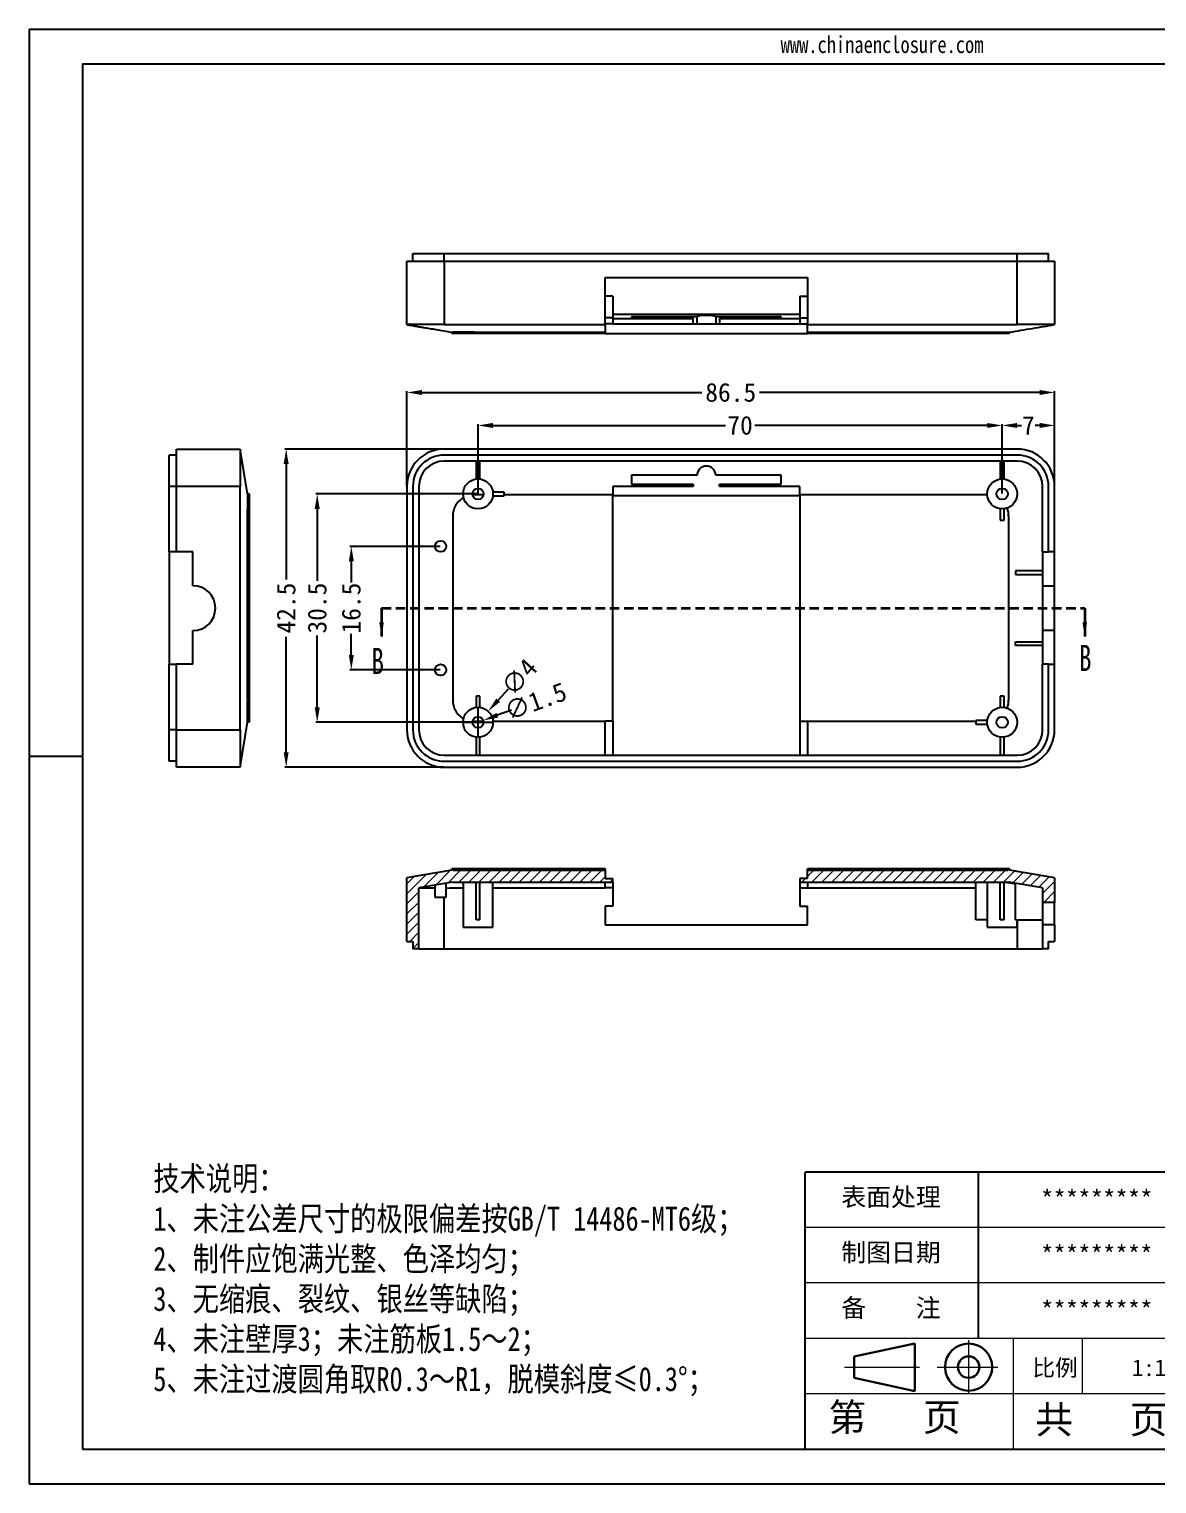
# Model space of a CAD drawing. Header units: millimetres. Extents: x -1995 to -1200, y 2406 to 2601.
# Drawn here: x -1688.6 to -1537.9, y 2406.4 to 2600.7 of the extents above; entities that cross this region are included whole.
import ezdxf

# ---------------------------------------------------------------- set-up
doc = ezdxf.new("R2010")
doc.units = ezdxf.units.MM
doc.linetypes.add('CENTER2', pattern=[28.575, 19.05, -3.175, 3.175, -3.175])
doc.linetypes.add('HIDDEN', pattern=[1.905, 1.27, -0.635])
doc.layers.add('文字', color=81, linetype='Continuous')
for name, color, linetype, lineweight in [('粗实线', 7, 'Continuous', 30), ('细实线', 3, 'Continuous', 18), ('细点划线', 2, 'CENTER2', 9)]:
    doc.layers.add(name, color=color, linetype=linetype, lineweight=lineweight)
doc.styles.add('SLDTEXTSTYLE5', font='TXT', dxfattribs={"width": 0.7})
doc.styles.add('宋体', font='', dxfattribs={"width": 0.8, "height": 3.5})
doc.styles.get('宋体').set_extended_font_data('SimSun')
doc.dimstyles.new('2.5', dxfattribs={"dimtxt": 2.5, "dimasz": 2, "dimexe": 0.18, "dimexo": 0.0625, "dimgap": 0.09, "dimtad": 0, "dimdsep": 46, "dimtxsty": 'Standard', "dimcen": 2, "dimclrd": 3, "dimclre": 3, "dimclrt": 256, "dimadec": 0, "dimazin": 2, "dimtfac": 1, "dimtofl": 0, "dimtmove": 0, "dimatfit": 3, "dimfxl": 0, "dimtolj": 1, "dimtzin": 0, "dimarcsym": 0})

# ---------------------------------------------------------------- blocks, each defined once
blk = doc.blocks.new('*D168')
at = {"color": 3, "lineweight": -2, "transparency": 16777216}
for p, q in [((-1633.67, 2531.59), (-1645.71, 2531.59)), ((-1645.53, 2529.59), (-1645.53, 2526.76)), ((-1645.53, 2517.09), (-1645.53, 2519.91)), ((-1633.67, 2515.09), (-1645.71, 2515.09))]:
    blk.add_line(p, q, dxfattribs=at)
at = {"color": 3, "transparency": 16777216}
for points in [[(-1645.86, 2529.59), (-1645.19, 2529.59), (-1645.53, 2531.59)], [(-1645.86, 2517.09), (-1645.19, 2517.09), (-1645.53, 2515.09)]]:
    blk.add_solid(points, dxfattribs=at)
at = {"layer": 'Defpoints', "color": 0, "transparency": 16777216}
for p in [(-1645.53, 2531.59), (-1633.61, 2531.59), (-1633.61, 2515.09)]:
    blk.add_point(p, dxfattribs=at)
at = {"transparency": 16777216, "insert": (-1645.53, 2523.34), "char_height": 2.5, "attachment_point": 5, "rotation": 90}
blk.add_mtext('\\A1;16.5', dxfattribs=at)
blk = doc.blocks.new('*D169')
at = {"color": 3, "lineweight": -2, "transparency": 16777216}
for p, q in [((-1628.67, 2538.59), (-1650.26, 2538.59)), ((-1650.08, 2536.59), (-1650.08, 2526.97)), ((-1650.08, 2510.09), (-1650.08, 2519.7)), ((-1628.67, 2508.09), (-1650.26, 2508.09))]:
    blk.add_line(p, q, dxfattribs=at)
at = {"color": 3, "transparency": 16777216}
for points in [[(-1650.42, 2536.59), (-1649.75, 2536.59), (-1650.08, 2538.59)], [(-1650.42, 2510.09), (-1649.75, 2510.09), (-1650.08, 2508.09)]]:
    blk.add_solid(points, dxfattribs=at)
at = {"layer": 'Defpoints', "color": 0, "transparency": 16777216}
for p in [(-1628.61, 2538.59), (-1650.08, 2508.09), (-1628.61, 2508.09)]:
    blk.add_point(p, dxfattribs=at)
at = {"transparency": 16777216, "insert": (-1650.08, 2523.34), "char_height": 2.5, "attachment_point": 5, "rotation": 90}
blk.add_mtext('\\A1;30.5', dxfattribs=at)
blk = doc.blocks.new('*D170')
at = {"color": 3, "lineweight": -2, "transparency": 16777216}
for p, q in [((-1633.17, 2544.59), (-1654.41, 2544.59)), ((-1654.23, 2542.59), (-1654.23, 2527.18)), ((-1654.23, 2504.09), (-1654.23, 2519.5)), ((-1633.17, 2502.09), (-1654.41, 2502.09))]:
    blk.add_line(p, q, dxfattribs=at)
at = {"color": 3, "transparency": 16777216}
for points in [[(-1654.56, 2542.59), (-1653.9, 2542.59), (-1654.23, 2544.59)], [(-1654.56, 2504.09), (-1653.9, 2504.09), (-1654.23, 2502.09)]]:
    blk.add_solid(points, dxfattribs=at)
at = {"layer": 'Defpoints', "color": 0, "transparency": 16777216}
for p in [(-1633.11, 2544.59), (-1654.23, 2502.09), (-1633.11, 2502.09)]:
    blk.add_point(p, dxfattribs=at)
at = {"transparency": 16777216, "insert": (-1654.23, 2523.34), "char_height": 2.5, "attachment_point": 5, "rotation": 90}
blk.add_mtext('\\A1;42.5', dxfattribs=at)
blk = doc.blocks.new('*D171')
at = {"color": 3, "lineweight": -2, "transparency": 16777216}
for p, q in [((-1628.61, 2538.65), (-1628.61, 2547.92)), ((-1626.61, 2547.74), (-1595.57, 2547.74)), ((-1560.61, 2547.74), (-1591.64, 2547.74)), ((-1558.61, 2538.65), (-1558.61, 2547.92))]:
    blk.add_line(p, q, dxfattribs=at)
at = {"color": 3, "transparency": 16777216}
for points in [[(-1626.61, 2548.07), (-1626.61, 2547.4), (-1628.61, 2547.74)], [(-1560.61, 2548.07), (-1560.61, 2547.4), (-1558.61, 2547.74)]]:
    blk.add_solid(points, dxfattribs=at)
at = {"layer": 'Defpoints', "color": 0, "transparency": 16777216}
for p in [(-1558.61, 2547.74), (-1628.61, 2538.59), (-1558.61, 2538.59)]:
    blk.add_point(p, dxfattribs=at)
at = {"transparency": 16777216, "insert": (-1593.61, 2547.74), "char_height": 2.5, "attachment_point": 5}
blk.add_mtext('\\A1;70', dxfattribs=at)
blk = doc.blocks.new('*D172')
at = {"color": 3, "lineweight": -2, "transparency": 16777216}
for p, q in [((-1558.61, 2538.65), (-1558.61, 2547.92)), ((-1556.61, 2547.74), (-1556.03, 2547.74)), ((-1553.61, 2547.74), (-1554.19, 2547.74)), ((-1551.61, 2539.65), (-1551.61, 2547.92))]:
    blk.add_line(p, q, dxfattribs=at)
at = {"color": 3, "transparency": 16777216}
for points in [[(-1556.61, 2548.07), (-1556.61, 2547.4), (-1558.61, 2547.74)], [(-1553.61, 2548.07), (-1553.61, 2547.4), (-1551.61, 2547.74)]]:
    blk.add_solid(points, dxfattribs=at)
at = {"layer": 'Defpoints', "color": 0, "transparency": 16777216}
for p in [(-1551.61, 2547.74), (-1558.61, 2538.59), (-1551.61, 2539.59)]:
    blk.add_point(p, dxfattribs=at)
at = {"transparency": 16777216, "insert": (-1555.11, 2547.74), "char_height": 2.5, "attachment_point": 5}
blk.add_mtext('\\A1;7', dxfattribs=at)
blk = doc.blocks.new('*D173')
at = {"color": 3, "lineweight": -2, "transparency": 16777216}
for p, q in [((-1638.11, 2539.65), (-1638.11, 2552.32)), ((-1636.11, 2552.14), (-1598.7, 2552.14)), ((-1553.61, 2552.14), (-1591.02, 2552.14)), ((-1551.61, 2539.65), (-1551.61, 2552.32))]:
    blk.add_line(p, q, dxfattribs=at)
at = {"color": 3, "transparency": 16777216}
for points in [[(-1636.11, 2552.47), (-1636.11, 2551.81), (-1638.11, 2552.14)], [(-1553.61, 2552.47), (-1553.61, 2551.81), (-1551.61, 2552.14)]]:
    blk.add_solid(points, dxfattribs=at)
at = {"layer": 'Defpoints', "color": 0, "transparency": 16777216}
for p in [(-1551.61, 2552.14), (-1638.11, 2539.59), (-1551.61, 2539.59)]:
    blk.add_point(p, dxfattribs=at)
at = {"transparency": 16777216, "insert": (-1594.86, 2552.14), "char_height": 2.5, "attachment_point": 5}
blk.add_mtext('\\A1;86.5', dxfattribs=at)
blk = doc.blocks.new('*D177')
at = {"color": 3, "lineweight": -2, "transparency": 16777216}
for p, q in [((-1624.57, 2512.52), (-1625.92, 2511.04)), ((-1628.61, 2506.09), (-1628.61, 2510.09)), ((-1630.61, 2508.09), (-1626.61, 2508.09))]:
    blk.add_line(p, q, dxfattribs=at)
at = {"color": 3, "transparency": 16777216}
blk.add_solid([(-1626.16, 2511.27), (-1625.67, 2510.82), (-1627.26, 2509.56)], dxfattribs=at)
at = {"layer": 'Defpoints', "color": 0, "transparency": 16777216}
for p in [(-1627.26, 2509.56), (-1629.96, 2506.61)]:
    blk.add_point(p, dxfattribs=at)
at = {"transparency": 16777216, "insert": (-1623.11, 2514.13), "char_height": 2.5, "attachment_point": 5, "rotation": 47.6818}
blk.add_mtext('\\A1;∅4', dxfattribs=at)
blk = doc.blocks.new('*D178')
at = {"color": 3, "lineweight": -2, "transparency": 16777216}
for p, q in [((-1628.61, 2506.09), (-1628.61, 2510.09)), ((-1624.15, 2509.71), (-1626.03, 2509.03)), ((-1630.61, 2508.09), (-1626.61, 2508.09))]:
    blk.add_line(p, q, dxfattribs=at)
at = {"color": 3, "transparency": 16777216}
blk.add_solid([(-1626.14, 2509.34), (-1625.91, 2508.71), (-1627.91, 2508.34)], dxfattribs=at)
at = {"layer": 'Defpoints', "color": 0, "transparency": 16777216}
for p in [(-1629.31, 2507.83), (-1627.91, 2508.34)]:
    blk.add_point(p, dxfattribs=at)
at = {"transparency": 16777216, "insert": (-1620.93, 2510.88), "char_height": 2.5, "attachment_point": 5, "rotation": 20.0094}
blk.add_mtext('\\A1;∅1.5', dxfattribs=at)

msp = doc.modelspace()

# ---------------------------------------------------------------- hatches: boundary and pattern name
at = {"linetype": 'Continuous', "lineweight": 18}
h = msp.add_hatch(dxfattribs=at)
h.set_pattern_fill('ANSI31', color=4, scale=0.3, angle=3e-322, style=0)
edge = h.paths.add_edge_path(flags=0)
edge.add_line((-1638.11, 2487.317), (-1638.11, 2478.817))
edge.add_line((-1638.11, 2478.817), (-1637.31, 2478.817))
edge.add_line((-1637.31, 2478.817), (-1637.31, 2477.817))
edge.add_line((-1637.31, 2477.817), (-1636.51, 2477.817))
edge.add_line((-1636.51, 2477.817), (-1636.51, 2485.962))
edge.add_spline(control_points=[(-1636.51, 2485.962), (-1635.685, 2486.099), (-1634.86, 2486.237), (-1634.035, 2486.374), (-1633.349, 2486.488), (-1632.663, 2486.603), (-1631.977, 2486.717)], knot_values=[0.0002858, 0.0002858, 0.0002858, 0.0002858, 0.0027943, 0.0027943, 0.0027943, 0.0048807, 0.0048807, 0.0048807, 0.0048807], weights=[1, 1, 1, 1, 1, 1, 1], degree=3, periodic=0)
edge.add_line((-1631.977, 2486.717), (-1610.61, 2486.717))
edge.add_line((-1610.61, 2486.717), (-1610.61, 2487.217))
edge.add_line((-1610.61, 2487.217), (-1611.61, 2487.217))
edge.add_line((-1611.61, 2487.217), (-1611.61, 2488.317))
edge.add_line((-1611.61, 2488.317), (-1631.91, 2488.317))
edge.add_line((-1631.91, 2488.317), (-1631.91, 2488.517))
edge.add_line((-1631.91, 2488.517), (-1632.11, 2488.517))
edge.add_line((-1632.11, 2488.517), (-1632.11, 2488.317))
edge.add_line((-1632.11, 2488.317), (-1638.11, 2487.317))
h = msp.add_hatch(dxfattribs=at)
h.set_pattern_fill('ANSI31', color=4, scale=0.3, angle=3e-322, style=0)
edge = h.paths.add_edge_path(flags=0)
edge.add_line((-1551.61, 2484.017), (-1551.61, 2487.317))
edge.add_line((-1551.61, 2487.317), (-1557.61, 2488.317))
edge.add_line((-1557.61, 2488.317), (-1557.61, 2488.517))
edge.add_line((-1557.61, 2488.517), (-1557.81, 2488.517))
edge.add_line((-1557.81, 2488.517), (-1557.81, 2488.317))
edge.add_line((-1557.81, 2488.317), (-1584.61, 2488.317))
edge.add_line((-1584.61, 2488.317), (-1584.61, 2487.217))
edge.add_line((-1584.61, 2487.217), (-1585.61, 2487.217))
edge.add_line((-1585.61, 2487.217), (-1585.61, 2486.717))
edge.add_line((-1585.61, 2486.717), (-1557.742, 2486.717))
edge.add_spline(control_points=[(-1557.742, 2486.717), (-1556.85, 2486.568), (-1555.957, 2486.42), (-1555.065, 2486.271), (-1554.446, 2486.168), (-1553.828, 2486.065), (-1553.21, 2485.962)], knot_values=[0.0000695, 0.0000695, 0.0000695, 0.0000695, 0.0027838, 0.0027838, 0.0027838, 0.0046645, 0.0046645, 0.0046645, 0.0046645], weights=[1, 1, 1, 1, 1, 1, 1], degree=3, periodic=0)
edge.add_line((-1553.21, 2485.962), (-1553.21, 2484.017))
edge.add_line((-1553.21, 2484.017), (-1551.61, 2484.017))

# ---------------------------------------------------------------- linework, layer by layer
for p, q in [((-1688.56, 2600.679), (-1413.732, 2600.679)), ((-1688.56, 2600.679), (-1688.56, 2406.357)), ((-1681.448, 2596.052), (-1418.359, 2596.052)), ((-1681.448, 2596.052), (-1681.448, 2410.983)), ((-1681.448, 2503.518), (-1688.56, 2503.518)), ((-1688.56, 2496.321), (-1688.56, 2406.357)), ((-1529.4, 2447.997), (-1584.921, 2447.997)), ((-1584.921, 2410.983), (-1584.921, 2447.997)), ((-1561.787, 2425.789), (-1561.787, 2447.997)), ((-1681.448, 2410.983), (-1418.359, 2410.983)), ((-1688.56, 2406.357), (-1413.732, 2406.357)), ((-1688.56, 2406.357), (-1561.325, 2406.357))]:
    msp.add_line(p, q)
at = {"color": 7, "linetype": 'Continuous', "lineweight": 25}
for p, q in [((-1638.11, 2561.2), (-1638.11, 2569.7)), ((-1638.11, 2569.7), (-1633.11, 2569.7)), ((-1637.31, 2569.7), (-1637.31, 2570.7)), ((-1637.31, 2570.7), (-1633.11, 2570.7)), ((-1633.11, 2569.7), (-1633.11, 2570.7)), ((-1633.11, 2570.7), (-1556.61, 2570.7)), ((-1633.11, 2569.7), (-1633.11, 2561.2)), ((-1633.11, 2569.7), (-1556.61, 2569.7)), ((-1556.61, 2569.7), (-1556.61, 2570.7)), ((-1556.61, 2570.7), (-1552.41, 2570.7)), ((-1556.61, 2561.2), (-1556.61, 2569.7)), ((-1556.61, 2569.7), (-1551.61, 2569.7)), ((-1552.41, 2569.7), (-1552.41, 2570.7)), ((-1551.61, 2569.7), (-1551.61, 2561.2)), ((-1611.61, 2567.5), (-1584.61, 2567.5)), ((-1611.61, 2561.2), (-1611.61, 2567.5)), ((-1584.61, 2567.5), (-1584.61, 2561.2)), ((-1610.61, 2565), (-1611.61, 2565)), ((-1610.61, 2565), (-1610.61, 2562.132)), ((-1585.61, 2565), (-1585.61, 2562.132)), ((-1585.61, 2565), (-1584.61, 2565)), ((-1633.11, 2561.2), (-1611.61, 2561.2)), ((-1610.61, 2562.132), (-1611.61, 2562.132)), ((-1610.61, 2561.3), (-1611.61, 2561.3)), ((-1611.61, 2561.2), (-1611.61, 2560.2)), ((-1585.61, 2562.555), (-1610.61, 2562.555)), ((-1610.61, 2562.132), (-1610.61, 2561.3)), ((-1599.86, 2561.989), (-1610.61, 2561.989)), ((-1610.61, 2561.3), (-1585.61, 2561.3)), ((-1608.11, 2562.239), (-1608.11, 2562.039)), ((-1608.11, 2562.039), (-1599.86, 2562.039)), ((-1599.86, 2562.039), (-1599.86, 2561.989)), ((-1599.86, 2561.3), (-1599.86, 2561.989)), ((-1599.36, 2561.3), (-1599.36, 2562.239)), ((-1588.11, 2562.239), (-1596.86, 2562.239)), ((-1596.86, 2562.239), (-1596.86, 2561.3)), ((-1596.36, 2561.989), (-1596.36, 2562.039)), ((-1585.61, 2561.989), (-1596.36, 2561.989)), ((-1596.36, 2561.989), (-1596.36, 2561.3)), ((-1588.11, 2562.039), (-1588.11, 2562.239)), ((-1585.61, 2562.132), (-1584.61, 2562.132)), ((-1585.61, 2562.132), (-1585.61, 2561.3)), ((-1585.61, 2561.3), (-1584.61, 2561.3)), ((-1584.61, 2561.2), (-1556.61, 2561.2)), ((-1584.61, 2560.2), (-1584.61, 2561.2)), ((-1632.11, 2560.2), (-1632.104, 2560.2)), ((-1632.11, 2560), (-1632.11, 2560.2)), ((-1629.11, 2560), (-1632.11, 2560)), ((-1632.104, 2560.2), (-1631.954, 2560.2)), ((-1629.11, 2560.2), (-1611.61, 2560.2)), ((-1629.11, 2560), (-1629.11, 2560.2)), ((-1611.61, 2560), (-1629.11, 2560)), ((-1611.61, 2560), (-1611.61, 2560.198)), ((-1611.61, 2560), (-1584.61, 2560)), ((-1584.61, 2560.2), (-1560.61, 2560.2)), ((-1584.61, 2560.198), (-1584.61, 2560)), ((-1560.61, 2560), (-1584.61, 2560)), ((-1560.61, 2560.2), (-1557.765, 2560.2)), ((-1560.61, 2560), (-1560.61, 2560.2)), ((-1557.61, 2560), (-1560.61, 2560)), ((-1557.765, 2560.2), (-1557.615, 2560.2)), ((-1557.61, 2560), (-1557.61, 2560.2)), ((-1668.875, 2543.786), (-1669.875, 2543.786)), ((-1669.875, 2539.586), (-1669.875, 2543.786)), ((-1668.875, 2539.586), (-1668.875, 2544.586)), ((-1668.875, 2544.586), (-1660.375, 2544.586)), ((-1659.375, 2538.586), (-1660.375, 2544.586)), ((-1556.61, 2544.586), (-1633.11, 2544.586)), ((-1556.61, 2543.786), (-1633.11, 2543.786)), ((-1556.61, 2542.986), (-1633.11, 2542.986)), ((-1628.86, 2542.986), (-1628.86, 2540.57)), ((-1628.36, 2540.57), (-1628.36, 2542.986)), ((-1558.86, 2542.986), (-1558.86, 2540.57)), ((-1558.36, 2540.57), (-1558.36, 2542.986)), ((-1599.36, 2541.086), (-1608.11, 2541.086)), ((-1608.11, 2541.086), (-1608.11, 2539.886)), ((-1608.11, 2539.886), (-1599.86, 2539.886)), ((-1599.86, 2539.886), (-1599.86, 2539.586)), ((-1588.11, 2541.086), (-1596.86, 2541.086)), ((-1596.36, 2539.586), (-1596.36, 2539.886)), ((-1596.36, 2539.886), (-1588.11, 2539.886)), ((-1588.11, 2539.886), (-1588.11, 2541.086)), ((-1668.875, 2539.586), (-1669.875, 2539.586)), ((-1669.875, 2530.836), (-1669.875, 2539.586)), ((-1668.875, 2530.836), (-1668.875, 2539.586)), ((-1660.375, 2539.586), (-1668.875, 2539.586)), ((-1660.375, 2507.086), (-1660.375, 2539.586)), ((-1659.175, 2538.586), (-1659.375, 2538.586)), ((-1659.175, 2538.586), (-1659.175, 2535.586)), ((-1638.11, 2539.586), (-1638.11, 2507.086)), ((-1637.31, 2539.586), (-1637.31, 2507.086)), ((-1636.51, 2539.586), (-1636.51, 2507.086)), ((-1627.872, 2538.454), (-1629.11, 2538.454)), ((-1625.11, 2538.836), (-1626.625, 2538.836)), ((-1626.625, 2538.336), (-1625.11, 2538.336)), ((-1625.11, 2538.336), (-1625.11, 2538.836)), ((-1610.61, 2538.454), (-1625.11, 2538.454)), ((-1599.86, 2539.586), (-1610.61, 2539.586)), ((-1610.61, 2539.586), (-1610.61, 2538.454)), ((-1610.61, 2508.219), (-1610.61, 2538.454)), ((-1610.61, 2538.386), (-1585.61, 2538.386)), ((-1585.61, 2539.586), (-1596.36, 2539.586)), ((-1585.61, 2538.454), (-1585.61, 2539.586)), ((-1585.61, 2538.454), (-1585.61, 2508.219)), ((-1560.605, 2538.454), (-1560.61, 2538.454)), ((-1553.21, 2530.836), (-1553.21, 2539.586)), ((-1552.41, 2530.836), (-1552.41, 2539.586)), ((-1551.61, 2530.836), (-1551.61, 2539.586)), ((-1659.375, 2535.586), (-1659.375, 2536.539)), ((-1558.86, 2536.602), (-1558.86, 2535.086)), ((-1558.36, 2535.086), (-1558.36, 2536.602)), ((-1659.375, 2511.086), (-1659.375, 2535.586)), ((-1659.175, 2535.586), (-1659.375, 2535.586)), ((-1659.175, 2535.586), (-1659.175, 2511.086)), ((-1631.977, 2535.586), (-1631.977, 2511.086)), ((-1558.86, 2535.086), (-1558.36, 2535.086)), ((-1557.742, 2511.086), (-1557.742, 2535.586)), ((-1668.875, 2530.836), (-1669.875, 2530.836)), ((-1669.875, 2530.836), (-1669.875, 2515.836)), ((-1666.675, 2530.836), (-1668.875, 2530.836)), ((-1666.675, 2526.336), (-1666.675, 2530.836)), ((-1553.21, 2530.836), (-1552.41, 2530.836)), ((-1553.21, 2530.836), (-1553.21, 2526.336)), ((-1551.61, 2530.836), (-1552.41, 2530.836)), ((-1551.61, 2526.336), (-1551.61, 2530.836)), ((-1556.81, 2528.336), (-1556.81, 2527.836)), ((-1553.21, 2528.336), (-1556.81, 2528.336)), ((-1556.81, 2527.836), (-1553.21, 2527.836)), ((-1553.21, 2526.336), (-1551.61, 2526.336)), ((-1553.21, 2526.336), (-1553.21, 2520.336)), ((-1551.61, 2520.336), (-1551.61, 2526.336)), ((-1666.675, 2515.836), (-1666.675, 2520.336)), ((-1556.81, 2518.336), (-1556.81, 2518.836)), ((-1556.81, 2518.836), (-1553.21, 2518.836)), ((-1551.61, 2520.336), (-1553.21, 2520.336)), ((-1553.21, 2520.336), (-1553.21, 2515.836)), ((-1551.61, 2515.836), (-1551.61, 2520.336)), ((-1553.21, 2518.336), (-1556.81, 2518.336)), ((-1669.875, 2507.086), (-1669.875, 2515.836)), ((-1669.875, 2515.836), (-1668.875, 2515.836)), ((-1668.875, 2507.086), (-1668.875, 2515.836)), ((-1666.675, 2515.836), (-1668.875, 2515.836)), ((-1553.21, 2507.086), (-1553.21, 2515.836)), ((-1552.41, 2515.836), (-1553.21, 2515.836)), ((-1552.41, 2507.086), (-1552.41, 2515.836)), ((-1552.41, 2515.836), (-1551.61, 2515.836)), ((-1551.61, 2507.086), (-1551.61, 2515.836)), ((-1659.175, 2511.086), (-1659.375, 2511.086)), ((-1659.375, 2510.133), (-1659.375, 2510.902)), ((-1659.175, 2511.086), (-1659.175, 2508.086)), ((-1628.36, 2511.586), (-1628.86, 2511.586)), ((-1628.86, 2511.586), (-1628.86, 2510.07)), ((-1628.36, 2510.07), (-1628.36, 2511.586)), ((-1558.86, 2511.586), (-1558.86, 2510.07)), ((-1558.36, 2511.586), (-1558.86, 2511.586)), ((-1558.36, 2510.07), (-1558.36, 2511.586)), ((-1659.375, 2508.086), (-1659.375, 2510.133)), ((-1668.875, 2507.086), (-1669.875, 2507.086)), ((-1669.875, 2502.886), (-1669.875, 2507.086)), ((-1668.875, 2502.086), (-1668.875, 2507.086)), ((-1668.875, 2507.086), (-1660.375, 2507.086)), ((-1660.375, 2502.086), (-1659.375, 2508.086)), ((-1659.175, 2508.086), (-1659.375, 2508.086)), ((-1629.11, 2508.219), (-1627.872, 2508.219)), ((-1626.614, 2508.219), (-1611.61, 2508.219)), ((-1611.61, 2503.686), (-1611.61, 2508.219)), ((-1610.61, 2508.219), (-1611.61, 2508.219)), ((-1610.61, 2508.219), (-1610.61, 2503.686)), ((-1585.61, 2508.219), (-1584.61, 2508.219)), ((-1585.61, 2508.219), (-1585.61, 2503.686)), ((-1584.61, 2508.219), (-1584.61, 2503.686)), ((-1562.11, 2508.336), (-1562.11, 2507.836)), ((-1560.594, 2508.336), (-1562.11, 2508.336)), ((-1562.11, 2507.836), (-1560.594, 2507.836)), ((-1628.86, 2506.102), (-1628.86, 2503.686)), ((-1628.36, 2503.686), (-1628.36, 2506.102)), ((-1558.86, 2506.102), (-1558.86, 2503.686)), ((-1558.36, 2503.686), (-1558.36, 2506.102)), ((-1668.875, 2502.886), (-1669.875, 2502.886)), ((-1633.11, 2503.686), (-1556.61, 2503.686)), ((-1633.11, 2502.886), (-1556.61, 2502.886)), ((-1660.375, 2502.086), (-1668.875, 2502.086)), ((-1633.11, 2502.086), (-1556.61, 2502.086)), ((-1632.11, 2488.317), (-1638.11, 2487.317)), ((-1632.11, 2488.317), (-1632.11, 2488.517)), ((-1631.91, 2488.517), (-1632.11, 2488.517)), ((-1631.91, 2488.317), (-1631.91, 2488.517)), ((-1629.11, 2488.517), (-1631.91, 2488.517)), ((-1631.91, 2488.317), (-1611.61, 2488.317)), ((-1629.11, 2488.517), (-1629.11, 2488.317)), ((-1611.61, 2488.517), (-1629.11, 2488.517)), ((-1611.61, 2488.517), (-1611.61, 2488.317)), ((-1611.61, 2488.317), (-1611.61, 2487.217)), ((-1584.61, 2488.317), (-1584.61, 2488.517)), ((-1560.61, 2488.517), (-1584.61, 2488.517)), ((-1584.61, 2487.217), (-1584.61, 2488.317)), ((-1584.61, 2488.317), (-1557.81, 2488.317)), ((-1560.61, 2488.517), (-1560.61, 2488.317)), ((-1557.81, 2488.517), (-1560.61, 2488.517)), ((-1557.81, 2488.517), (-1557.81, 2488.317)), ((-1557.61, 2488.517), (-1557.81, 2488.517)), ((-1557.61, 2488.517), (-1557.61, 2488.317)), ((-1551.61, 2487.317), (-1557.61, 2488.317)), ((-1638.11, 2478.817), (-1638.11, 2487.317)), ((-1631.977, 2486.717), (-1636.51, 2485.962)), ((-1636.51, 2477.817), (-1636.51, 2485.962)), ((-1634.36, 2486.32), (-1634.36, 2484.717)), ((-1632.86, 2484.717), (-1632.86, 2486.568)), ((-1631.977, 2486.717), (-1610.61, 2486.717)), ((-1630.61, 2486.654), (-1630.61, 2480.717)), ((-1628.86, 2481.717), (-1628.86, 2486.717)), ((-1628.36, 2481.717), (-1628.36, 2486.717)), ((-1626.61, 2480.717), (-1626.61, 2486.695)), ((-1626.61, 2485.962), (-1611.61, 2485.962)), ((-1611.61, 2487.217), (-1610.61, 2487.217)), ((-1611.61, 2485.962), (-1611.61, 2486.717)), ((-1610.61, 2485.962), (-1611.61, 2485.962)), ((-1610.61, 2486.717), (-1610.61, 2487.217)), ((-1610.61, 2486.717), (-1610.61, 2485.962)), ((-1610.61, 2485.962), (-1610.61, 2483.517)), ((-1585.61, 2487.217), (-1585.61, 2486.717)), ((-1584.61, 2487.217), (-1585.61, 2487.217)), ((-1585.61, 2486.717), (-1557.742, 2486.717)), ((-1585.61, 2486.717), (-1585.61, 2485.962)), ((-1585.61, 2485.962), (-1584.61, 2485.962)), ((-1585.61, 2485.962), (-1585.61, 2483.517)), ((-1584.61, 2486.717), (-1584.61, 2485.962)), ((-1584.61, 2485.962), (-1562.11, 2485.962)), ((-1562.11, 2481.717), (-1562.11, 2486.717)), ((-1560.594, 2486.717), (-1560.594, 2481.717)), ((-1558.86, 2481.717), (-1558.86, 2486.717)), ((-1558.36, 2481.717), (-1558.36, 2486.717)), ((-1553.21, 2485.962), (-1557.742, 2486.717)), ((-1556.81, 2481.717), (-1556.81, 2486.562)), ((-1553.21, 2485.962), (-1553.21, 2484.017)), ((-1551.61, 2487.317), (-1551.61, 2484.017)), ((-1634.36, 2484.717), (-1632.86, 2484.717)), ((-1610.61, 2483.517), (-1611.61, 2483.517)), ((-1611.61, 2483.517), (-1611.61, 2481.017)), ((-1585.61, 2483.517), (-1584.61, 2483.517)), ((-1584.61, 2481.017), (-1584.61, 2483.517)), ((-1551.61, 2484.017), (-1553.21, 2484.017)), ((-1553.21, 2484.017), (-1553.21, 2481.017)), ((-1551.61, 2481.017), (-1551.61, 2484.017)), ((-1628.36, 2481.717), (-1628.86, 2481.717)), ((-1560.594, 2481.717), (-1562.11, 2481.717)), ((-1560.61, 2481.717), (-1560.61, 2480.717)), ((-1558.36, 2481.717), (-1558.86, 2481.717)), ((-1556.81, 2481.717), (-1553.21, 2481.717)), ((-1556.61, 2480.717), (-1556.61, 2481.717)), ((-1630.61, 2480.717), (-1626.61, 2480.717)), ((-1611.61, 2481.017), (-1584.61, 2481.017)), ((-1560.61, 2480.717), (-1556.61, 2480.717)), ((-1551.61, 2481.017), (-1553.21, 2481.017)), ((-1553.21, 2481.017), (-1553.21, 2477.817)), ((-1551.61, 2481.017), (-1551.61, 2478.817)), ((-1638.11, 2478.817), (-1637.31, 2478.817)), ((-1637.31, 2478.817), (-1637.31, 2477.817)), ((-1636.51, 2477.817), (-1637.31, 2477.817)), ((-1636.51, 2477.817), (-1633.11, 2477.817)), ((-1633.11, 2477.817), (-1556.61, 2477.817)), ((-1556.61, 2477.817), (-1553.21, 2477.817)), ((-1552.41, 2477.817), (-1553.21, 2477.817)), ((-1552.41, 2477.817), (-1552.41, 2478.817)), ((-1552.41, 2478.817), (-1551.61, 2478.817))]:
    msp.add_line(p, q, dxfattribs=at)
at = {"color": 7, "linetype": 'HIDDEN', "lineweight": 35}
msp.add_line((-1641.492, 2523.336), (-1547.58, 2523.336), dxfattribs=at)
at = {"color": 7, "linetype": 'Continuous', "lineweight": 35}
for p, q in [((-1641.492, 2523.336), (-1641.492, 2519.526)), ((-1547.58, 2523.336), (-1547.58, 2519.526))]:
    msp.add_line(p, q, dxfattribs=at)
at = {"color": 8, "linetype": 'Continuous', "lineweight": 25}
for p, q in [((-1633.11, 2477.817), (-1633.11, 2484.717)), ((-1556.61, 2481.717), (-1556.61, 2477.817))]:
    msp.add_line(p, q, dxfattribs=at)
at = {"color": 7, "linetype": 'Continuous', "lineweight": 25, "flags": 128}
for points in [[(-1599.36, 2562.239), (-1605.441, 2562.239), (-1608.11, 2562.239)], [(-1596.36, 2562.039), (-1590.779, 2562.039), (-1588.11, 2562.039)], [(-1560.61, 2538.454), (-1564.531, 2538.454), (-1568.864, 2538.454), (-1573.196, 2538.454), (-1577.529, 2538.454), (-1585.61, 2538.454)], [(-1584.61, 2508.219), (-1580.837, 2508.219), (-1564.212, 2508.219), (-1562.11, 2508.219)]]:
    msp.add_lwpolyline(points, dxfattribs=at)
at = {"color": 7, "linetype": 'Continuous', "lineweight": 25}
for centre, radius in [((-1628.61, 2538.586), 2), ((-1558.61, 2538.586), 2), ((-1628.61, 2538.586), 0.75), ((-1558.61, 2538.586), 0.75), ((-1633.61, 2531.586), 0.75), ((-1633.61, 2515.086), 0.75), ((-1628.61, 2508.086), 2), ((-1628.61, 2508.086), 0.75), ((-1558.61, 2508.086), 2), ((-1558.61, 2508.086), 0.75)]:
    msp.add_circle(centre, radius, dxfattribs=at)
for centre, radius, start, end in [((-1633.11, 2539.586), 5, 90, 180), ((-1633.11, 2539.586), 4.2, 90, 180), ((-1556.61, 2539.586), 5, 0, 90), ((-1556.61, 2539.586), 4.2, 0, 90), ((-1633.11, 2539.586), 3.4, 90, 180), ((-1556.61, 2539.586), 3.4, 0, 90), ((-1666.675, 2523.336), 3, 270, 90), ((-1633.11, 2507.086), 5, 180, 270), ((-1633.11, 2507.086), 4.2, 180, 270), ((-1633.11, 2507.086), 3.4, 180, 270), ((-1556.61, 2507.086), 4.2, 270, 0), ((-1556.61, 2507.086), 3.4, 270, 0), ((-1556.61, 2507.086), 5, 270, 0)]:
    msp.add_arc(centre, radius, start, end, dxfattribs=at)
for points, knots in [([(-1638.11, 2561.2), (-1638.01, 2561.183), (-1637.772, 2561.144), (-1637.397, 2561.081), (-1636.947, 2561.006), (-1636.437, 2560.921), (-1635.812, 2560.817), (-1635.063, 2560.692), (-1634.172, 2560.544), (-1633.193, 2560.38), (-1632.475, 2560.261), (-1632.11, 2560.2)], [0, 0, 0, 0, 0.0484243, 0.1158194, 0.1954192, 0.2862409, 0.3871864, 0.5257899, 0.6758853, 0.8348703, 1, 1, 1, 1]), ([(-1633.11, 2561.2), (-1633.44, 2561.2), (-1633.765, 2561.2), (-1634.244, 2561.2), (-1634.402, 2561.2), (-1634.716, 2561.2), (-1634.872, 2561.2), (-1635.326, 2561.2), (-1635.613, 2561.2), (-1636.156, 2561.2), (-1636.413, 2561.2), (-1636.875, 2561.2), (-1637.082, 2561.2), (-1637.447, 2561.2), (-1637.603, 2561.2), (-1637.852, 2561.2), (-1637.948, 2561.2), (-1638.077, 2561.2), (-1638.11, 2561.2), (-1638.11, 2561.2)], [0, 0, 0, 0, 0.125, 0.125, 0.1875, 0.1875, 0.25, 0.25, 0.375, 0.375, 0.5, 0.5, 0.625, 0.625, 0.75, 0.75, 0.875, 0.875, 1, 1, 1, 1]), ([(-1596.86, 2562.239), (-1596.863, 2562.265), (-1596.897, 2562.292), (-1597.025, 2562.341), (-1597.117, 2562.364), (-1597.347, 2562.401), (-1597.485, 2562.417), (-1597.784, 2562.437), (-1597.947, 2562.443), (-1598.271, 2562.443), (-1598.434, 2562.437), (-1598.734, 2562.417), (-1598.871, 2562.402), (-1599.218, 2562.345), (-1599.353, 2562.292), (-1599.36, 2562.239)], [0, 0, 0, 0, 0.125, 0.125, 0.25, 0.25, 0.375, 0.375, 0.5, 0.5, 0.625, 0.625, 0.75, 0.75, 1, 1, 1, 1]), ([(-1557.61, 2560.2), (-1557.1, 2560.285), (-1556.046, 2560.46), (-1554.542, 2560.711), (-1553.039, 2560.962), (-1552.093, 2561.119), (-1551.61, 2561.2)], [0, 0, 0, 0, 0.2267705, 0.4689958, 0.7285158, 1, 1, 1, 1]), ([(-1551.61, 2561.2), (-1551.61, 2561.2), (-1551.642, 2561.2), (-1551.737, 2561.2), (-1551.777, 2561.2), (-1551.872, 2561.2), (-1551.928, 2561.2), (-1552.116, 2561.2), (-1552.269, 2561.2), (-1552.632, 2561.2), (-1552.843, 2561.2), (-1553.303, 2561.2), (-1553.555, 2561.2), (-1554.101, 2561.2), (-1554.392, 2561.2), (-1554.993, 2561.2), (-1555.307, 2561.2), (-1555.953, 2561.2), (-1556.28, 2561.2), (-1556.61, 2561.2)], [0, 0, 0, 0, 0.125, 0.125, 0.1875, 0.1875, 0.25, 0.25, 0.375, 0.375, 0.5, 0.5, 0.625, 0.625, 0.75, 0.75, 0.875, 0.875, 1, 1, 1, 1]), ([(-1629.11, 2560.2), (-1629.422, 2560.2), (-1629.734, 2560.2), (-1630.327, 2560.2), (-1630.609, 2560.2), (-1631.115, 2560.2), (-1631.34, 2560.2), (-1631.71, 2560.2), (-1631.855, 2560.2), (-1631.954, 2560.2)], [0, 0, 0, 0, 0.25, 0.25, 0.5, 0.5, 0.75, 0.75, 1, 1, 1, 1]), ([(-1660.375, 2544.586), (-1660.375, 2544.586), (-1660.375, 2544.554), (-1660.375, 2544.459), (-1660.375, 2544.419), (-1660.375, 2544.324), (-1660.375, 2544.268), (-1660.375, 2544.08), (-1660.375, 2543.927), (-1660.375, 2543.564), (-1660.375, 2543.353), (-1660.375, 2542.892), (-1660.375, 2542.641), (-1660.375, 2542.095), (-1660.375, 2541.804), (-1660.375, 2541.203), (-1660.375, 2540.889), (-1660.375, 2540.243), (-1660.375, 2539.916), (-1660.375, 2539.586)], [0, 0, 0, 0, 0.125, 0.125, 0.1875, 0.1875, 0.25, 0.25, 0.375, 0.375, 0.5, 0.5, 0.625, 0.625, 0.75, 0.75, 0.875, 0.875, 1, 1, 1, 1]), ([(-1596.86, 2541.086), (-1596.863, 2541.248), (-1596.897, 2541.406), (-1597.025, 2541.702), (-1597.117, 2541.837), (-1597.347, 2542.064), (-1597.485, 2542.155), (-1597.784, 2542.278), (-1597.947, 2542.31), (-1598.271, 2542.311), (-1598.434, 2542.279), (-1598.734, 2542.156), (-1598.871, 2542.065), (-1599.218, 2541.724), (-1599.353, 2541.41), (-1599.36, 2541.086)], [0, 0, 0, 0, 0.125, 0.125, 0.25, 0.25, 0.375, 0.375, 0.5, 0.5, 0.625, 0.625, 0.75, 0.75, 1, 1, 1, 1]), ([(-1659.375, 2538.586), (-1659.375, 2538.586), (-1659.375, 2538.537), (-1659.375, 2538.346), (-1659.375, 2538.203), (-1659.375, 2537.839), (-1659.375, 2537.617), (-1659.375, 2537.115), (-1659.375, 2536.835), (-1659.375, 2536.539)], [0, 0, 0, 0, 0.25, 0.25, 0.5, 0.5, 0.75, 0.75, 1, 1, 1, 1]), ([(-1630.549, 2538.096), (-1630.768, 2537.973), (-1630.972, 2537.819), (-1631.333, 2537.459), (-1631.487, 2537.258), (-1631.736, 2536.82), (-1631.833, 2536.582), (-1631.926, 2536.217), (-1631.948, 2536.093), (-1631.975, 2535.842), (-1631.977, 2535.714), (-1631.977, 2535.586)], [0, 0, 0, 0, 0.25, 0.25, 0.5, 0.5, 0.75, 0.75, 0.875, 0.875, 1, 1, 1, 1]), ([(-1557.742, 2535.586), (-1557.742, 2535.68), (-1557.742, 2535.773), (-1557.755, 2535.96), (-1557.767, 2536.053), (-1557.816, 2536.333), (-1557.871, 2536.521), (-1557.944, 2536.7)], [0, 0, 0, 0, 0.25, 0.25, 0.5, 0.5, 1, 1, 1, 1]), ([(-1631.977, 2511.086), (-1631.977, 2510.963), (-1631.976, 2510.84), (-1631.95, 2510.594), (-1631.929, 2510.472), (-1631.869, 2510.227), (-1631.829, 2510.104), (-1631.734, 2509.868), (-1631.679, 2509.753), (-1631.493, 2509.423), (-1631.336, 2509.216), (-1630.973, 2508.854), (-1630.771, 2508.701), (-1630.549, 2508.576)], [0, 0, 0, 0, 0.125, 0.125, 0.25, 0.25, 0.375, 0.375, 0.5, 0.5, 0.75, 0.75, 1, 1, 1, 1]), ([(-1557.944, 2509.972), (-1557.872, 2510.149), (-1557.819, 2510.33), (-1557.768, 2510.609), (-1557.756, 2510.703), (-1557.742, 2510.894), (-1557.742, 2510.99), (-1557.742, 2511.086)], [0, 0, 0, 0, 0.5, 0.5, 0.75, 0.75, 1, 1, 1, 1]), ([(-1660.375, 2507.086), (-1660.375, 2506.756), (-1660.375, 2506.431), (-1660.375, 2505.952), (-1660.375, 2505.794), (-1660.375, 2505.48), (-1660.375, 2505.324), (-1660.375, 2504.87), (-1660.375, 2504.583), (-1660.375, 2504.04), (-1660.375, 2503.782), (-1660.375, 2503.321), (-1660.375, 2503.114), (-1660.375, 2502.749), (-1660.375, 2502.593), (-1660.375, 2502.344), (-1660.375, 2502.248), (-1660.375, 2502.118), (-1660.375, 2502.086), (-1660.375, 2502.086)], [0, 0, 0, 0, 0.125, 0.125, 0.1875, 0.1875, 0.25, 0.25, 0.375, 0.375, 0.5, 0.5, 0.625, 0.625, 0.75, 0.75, 0.875, 0.875, 1, 1, 1, 1]), ([(-1634.36, 2485.921), (-1634.492, 2485.92), (-1634.803, 2485.915), (-1635.238, 2485.913), (-1635.658, 2485.912), (-1636.003, 2485.915), (-1636.266, 2485.92), (-1636.466, 2485.93), (-1636.494, 2485.941), (-1636.51, 2485.948)], [0, 0, 0, 0, 0.1054056, 0.248736, 0.3880284, 0.5313603, 0.6706529, 0.8139848, 1, 1, 1, 1]), ([(-1632.86, 2485.949), (-1632.235, 2485.955), (-1631.485, 2485.962), (-1630.735, 2485.962), (-1630.61, 2485.962)], [0, 0, 0, 0, 0.8332448, 1, 1, 1, 1]), ([(-1630.581, 2486.654), (-1630.589, 2486.668), (-1630.601, 2486.689), (-1630.561, 2486.71), (-1630.549, 2486.717)], [0, 0, 0, 0, 0.6856351, 1, 1, 1, 1]), ([(-1557.944, 2486.717), (-1557.74, 2486.686), (-1557.333, 2486.622), (-1556.944, 2486.553), (-1556.839, 2486.522), (-1556.81, 2486.514)], [0, 0, 0, 0, 0.4204133, 0.8408848, 1, 1, 1, 1])]:
    msp.add_open_spline(points, degree=3, knots=knots, dxfattribs=at)
for points in [[(-1629.11, 2538.454), (-1629.189, 2538.454), (-1629.268, 2538.454), (-1629.347, 2538.45)], [(-1659.375, 2511.086), (-1659.375, 2511.025), (-1659.375, 2510.963), (-1659.375, 2510.902)], [(-1629.347, 2508.223), (-1629.268, 2508.218), (-1629.189, 2508.219), (-1629.11, 2508.219)]]:
    msp.add_open_spline(points, degree=3, dxfattribs=at)
at = {"color": 7, "linetype": 'Continuous', "lineweight": 35}
for points in [[(-1641.492, 2519.526), (-1641.188, 2521.431), (-1641.797, 2521.431)], [(-1547.58, 2519.526), (-1547.275, 2521.431), (-1547.885, 2521.431)]]:
    msp.add_solid(points, dxfattribs=at)
at = {"layer": '粗实线', "color": 7}
for p, q in [((-1570.29, 2425.096), (-1578.379, 2423.382)), ((-1578.379, 2423.382), (-1578.379, 2420.521)), ((-1570.29, 2425.096), (-1570.29, 2418.757)), ((-1578.379, 2420.521), (-1570.29, 2418.757))]:
    msp.add_line(p, q, dxfattribs=at)
for radius in [3.145, 1.43]:
    msp.add_circle((-1563.091, 2421.952), radius, dxfattribs=at)
at = {"layer": '细实线', "color": 7}
for p, q in [((-1529.4, 2440.594), (-1584.921, 2440.594)), ((-1529.4, 2433.192), (-1584.921, 2433.192)), ((-1418.359, 2425.789), (-1584.921, 2425.789)), ((-1557.161, 2425.789), (-1557.161, 2410.983)), ((-1547.907, 2425.789), (-1547.907, 2418.386)), ((-1529.4, 2418.386), (-1584.921, 2418.386))]:
    msp.add_line(p, q, dxfattribs=at)
at = {"layer": '细点划线', "color": 7}
for p, q in [((-1563.091, 2425.572), (-1563.091, 2418.386)), ((-1579.669, 2421.952), (-1569.671, 2421.952)), ((-1567.297, 2421.952), (-1559.169, 2421.952))]:
    msp.add_line(p, q, dxfattribs=at)

# ---------------------------------------------------------------- texts
at = {"color": 7, "linetype": 'Continuous', "char_height": 3.5, "attachment_point": 1, "style": 'SLDTEXTSTYLE5'}
for insert in [(-1548.345, 2518.43), (-1642.833, 2518.022)]:
    msp.add_mtext('B', dxfattribs=dict(at, insert=insert))
at = {"char_height": 2.43453, "width": 1383.66284, "attachment_point": 1}
for s, insert in [('{\\fSimHei|b0|i0|c134|p49;表面处理}', (-1580.093, 2445.896)), ('{\\fSimHei|b0|i0|c134|p49;*********}', (-1553.428, 2445.583)), ('{\\fSimHei|b0|i0|c134|p49;制图日期}', (-1580.093, 2438.494)), ('{\\fSimHei|b0|i0|c134|p49;*********}', (-1553.428, 2438.18)), ('{\\fSimHei|b0|i0|c134|p49;备    注}', (-1580.093, 2431.091)), ('{\\fSimHei|b0|i0|c134|p49;*********}', (-1553.428, 2430.778))]:
    msp.add_mtext(s, dxfattribs=dict(at, insert=insert))
at = {"layer": '文字', "color": 0, "attachment_point": 1, "style": '宋体'}
for s, insert, char_height, width in [('www.chinaenclosure.com', (-1588.19, 2599.747), 2.26196, 39.7404), ('{\\H1.111x;技术说明：\\P1、未注公差尺寸的极限偏差按GB/T 14486-MT6级；\\P2、制件应饱满光整、色泽均匀；\\P3、无缩痕、裂纹、银丝等缺陷；\\P4、未注壁厚3；未注筋板1.5～2；\\P5、未注过渡圆角取R0.3～R1，脱模斜度≤0.3%%D；}', (-1671.967, 2448.746), 2.89171, 105.32562)]:
    msp.add_mtext(s, dxfattribs=dict(at, insert=insert, char_height=char_height, width=width))
at = {"layer": '细实线', "color": 7, "attachment_point": 1}
for s, insert, char_height, width in [('{\\fSimSun|b0|i0|c134|p54;比例}', (-1554.57, 2422.985), 2.22083, 9.74875), ('{\\fSimSun|b0|i0|c134|p54;1:1}', (-1541.268, 2422.985), 2.22083, 9.74875), ('{\\fSimSun|b0|i0|c134|p54;第   页}', (-1581.806, 2417.114), 3.70138, 27.76037), ('{\\fSimSun|b0|i0|c134|p54; 共   页}', (-1556.708, 2416.799), 3.70138, 27.76037)]:
    msp.add_mtext(s, dxfattribs=dict(at, insert=insert, char_height=char_height, width=width))

# ---------------------------------------------------------------- dimensions: what is measured, and where the dimension line sits
for base, p1, p2, picture, middle in [((-1551.61, 2552.14), (-1638.11, 2539.586), (-1551.61, 2539.586), '*D173', (-1594.86, 2552.14)), ((-1558.61, 2547.737), (-1628.61, 2538.586), (-1558.61, 2538.586), '*D171', (-1593.61, 2547.737)), ((-1551.61, 2547.737), (-1558.61, 2538.586), (-1551.61, 2539.586), '*D172', (-1555.11, 2547.737))]:
    dim = msp.add_linear_dim(base=base, p1=p1, p2=p2, dimstyle='2.5')
    dim.commit()
    dim.dimension.update_dxf_attribs({"geometry": picture, "text_midpoint": middle})
for base, p1, p2, picture, middle in [((-1654.23, 2502.086), (-1633.11, 2544.586), (-1633.11, 2502.086), '*D170', (-1654.23, 2523.336)), ((-1650.083, 2508.086), (-1628.61, 2538.586), (-1628.61, 2508.086), '*D169', (-1650.083, 2523.336)), ((-1645.527, 2531.586), (-1633.61, 2515.086), (-1633.61, 2531.586), '*D168', (-1645.527, 2523.336))]:
    dim = msp.add_linear_dim(base=base, p1=p1, p2=p2, angle=90, dimstyle='2.5')
    dim.commit()
    dim.dimension.update_dxf_attribs({"geometry": picture, "text_midpoint": middle})
for p1, p2, picture, middle in [((-1629.956, 2506.607), (-1627.263, 2509.565), '*D177', (-1623.107, 2514.13)), ((-1629.314, 2507.829), (-1627.905, 2508.343), '*D178', (-1620.93, 2510.883))]:
    dim = msp.add_diameter_dim_2p(p1=p1, p2=p2, dimstyle='2.5')
    dim.commit()
    dim.dimension.update_dxf_attribs({"geometry": picture, "text_midpoint": middle})

doc.saveas('drawing.dxf')
